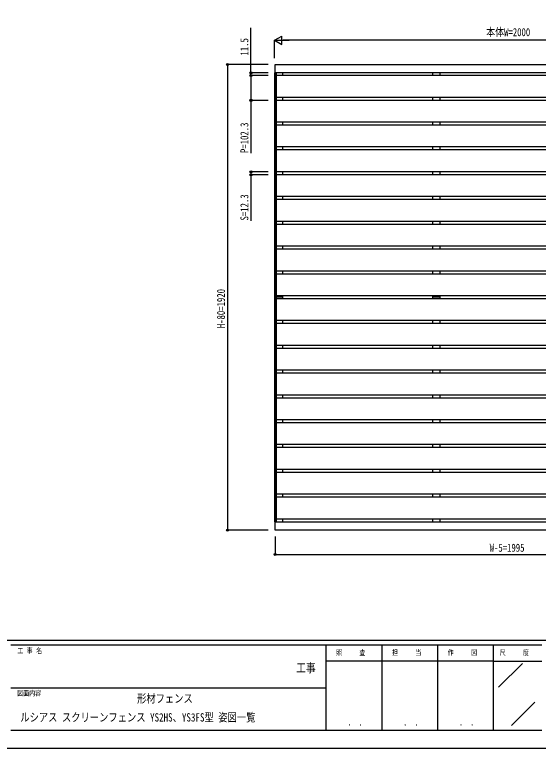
# Model space of a CAD drawing. Units: millimetres, scale not verified. Extents: x -4205 to 4205, y -2970 to 2970.
# Drawn here: x 11 to 2171, y -2970 to 55 of the extents above; entities that cross this region are included whole.
import ezdxf
from ezdxf.enums import TextEntityAlignment as Align

# ---------------------------------------------------------------- set-up
doc = ezdxf.new("R2010")
doc.units = ezdxf.units.MM
doc.header["$LTSCALE"] = 16
for name, color, linetype in [('0-1_USER1', 3, 'Continuous'), ('0-2_YKK_A1', 4, 'Continuous'), ('0-3_YKK_D', 6, 'Continuous'), ('0-4_YKK_ZWAK', 7, 'Continuous')]:
    doc.layers.add(name, color=color, linetype=linetype)
doc.styles.add('ＭＳ ゴシック', font='')
doc.styles.get('ＭＳ ゴシック').set_extended_font_data('MS Gothic')

msp = doc.modelspace()

# ---------------------------------------------------------------- linework, layer by layer
at = {"layer": '0-2_YKK_A1'}
for p, q in [((1082.61, -184.68), (1082.61, -2035.68)), ((1082.61, -184.68), (1084.61, -184.68)), ((1084.61, -184.68), (1089.61, -184.68)), ((1084.61, -184.68), (1084.61, -2035.68)), ((1087.61, -184.18), (1087.61, -184.68)), ((3076.61, -195.68), (1089.61, -195.68)), ((1117.61, -195.63), (1117.61, -184.18)), ((1735.61, -195.63), (1735.61, -184.18)), ((1765.61, -195.63), (1765.61, -184.18)), ((3076.61, -285.68), (1089.61, -285.68)), ((3076.61, -297.98), (1089.61, -297.98)), ((1117.61, -297.98), (1117.61, -285.68)), ((1735.61, -297.98), (1735.61, -285.68)), ((1765.61, -297.98), (1765.61, -285.68)), ((3076.61, -387.98), (1089.61, -387.98)), ((1117.61, -400.28), (1117.61, -387.98)), ((1735.61, -400.28), (1735.61, -387.98)), ((1765.61, -400.28), (1765.61, -387.98)), ((3076.61, -400.28), (1089.61, -400.28)), ((3076.61, -490.28), (1089.61, -490.28)), ((3076.61, -502.58), (1089.61, -502.58)), ((1117.61, -502.58), (1117.61, -490.28)), ((1735.61, -502.58), (1735.61, -490.28)), ((1765.61, -502.58), (1765.61, -490.28)), ((3076.61, -592.58), (1089.61, -592.58)), ((3076.61, -604.88), (1089.61, -604.88)), ((1117.61, -604.88), (1117.61, -592.58)), ((1735.61, -604.88), (1735.61, -592.58)), ((1765.61, -604.88), (1765.61, -592.58)), ((3076.61, -694.88), (1089.61, -694.88)), ((1117.61, -707.18), (1117.61, -694.88)), ((1735.61, -707.18), (1735.61, -694.88)), ((1765.61, -707.18), (1765.61, -694.88)), ((3076.61, -707.18), (1089.61, -707.18)), ((3076.61, -797.18), (1089.61, -797.18)), ((3076.61, -809.48), (1089.61, -809.48)), ((1117.61, -809.48), (1117.61, -797.18)), ((1735.61, -809.48), (1735.61, -797.18)), ((1765.61, -809.48), (1765.61, -797.18)), ((3076.61, -899.48), (1089.61, -899.48)), ((1117.61, -911.78), (1117.61, -899.48)), ((1735.61, -911.78), (1735.61, -899.48)), ((1765.61, -911.78), (1765.61, -899.48)), ((3076.61, -911.78), (1089.61, -911.78)), ((3076.61, -1001.78), (1089.61, -1001.78)), ((3076.61, -1014.08), (1089.61, -1014.08)), ((1117.61, -1014.08), (1117.61, -1001.78)), ((1735.61, -1014.08), (1735.61, -1001.78)), ((1765.61, -1014.08), (1765.61, -1001.78)), ((3076.61, -1104.08), (1089.61, -1104.08)), ((1117.61, -1110.18), (1089.61, -1110.18)), ((3076.61, -1116.28), (1089.61, -1116.28)), ((1117.61, -1116.38), (1117.61, -1104.08)), ((1735.61, -1116.38), (1735.61, -1104.08)), ((1765.61, -1110.18), (1735.61, -1110.18)), ((1765.61, -1116.38), (1765.61, -1104.08)), ((3076.61, -1206.28), (1089.61, -1206.28)), ((1117.61, -1218.68), (1117.61, -1206.38)), ((1735.61, -1218.68), (1735.61, -1206.38)), ((1765.61, -1218.68), (1765.61, -1206.38)), ((3076.61, -1218.58), (1089.61, -1218.58)), ((3076.61, -1308.58), (1089.61, -1308.58)), ((3076.61, -1320.88), (1089.61, -1320.88)), ((1117.61, -1320.98), (1117.61, -1308.68)), ((1735.61, -1320.98), (1735.61, -1308.68)), ((1765.61, -1320.98), (1765.61, -1308.68)), ((3076.61, -1410.88), (1089.61, -1410.88)), ((1117.61, -1423.28), (1117.61, -1410.98)), ((1735.61, -1423.28), (1735.61, -1410.98)), ((1765.61, -1423.28), (1765.61, -1410.98)), ((3076.61, -1423.18), (1089.61, -1423.18)), ((3076.61, -1513.18), (1089.61, -1513.18)), ((3076.61, -1525.48), (1089.61, -1525.48)), ((1117.61, -1525.58), (1117.61, -1513.28)), ((1735.61, -1525.58), (1735.61, -1513.28)), ((1765.61, -1525.58), (1765.61, -1513.28)), ((3076.61, -1615.48), (1089.61, -1615.48)), ((3076.61, -1627.78), (1089.61, -1627.78)), ((1117.61, -1627.88), (1117.61, -1615.58)), ((1735.61, -1627.88), (1735.61, -1615.58)), ((1765.61, -1627.88), (1765.61, -1615.58)), ((3076.61, -1717.78), (1089.61, -1717.78)), ((1117.61, -1730.18), (1117.61, -1717.88)), ((1735.61, -1730.18), (1735.61, -1717.88)), ((1765.61, -1730.18), (1765.61, -1717.88)), ((3076.61, -1730.08), (1089.61, -1730.08)), ((3076.61, -1820.08), (1089.61, -1820.08)), ((3076.61, -1832.38), (1089.61, -1832.38)), ((1117.61, -1832.48), (1117.61, -1820.18)), ((1735.61, -1832.48), (1735.61, -1820.18)), ((1765.61, -1832.48), (1765.61, -1820.18)), ((3076.61, -1922.38), (1089.61, -1922.38)), ((3076.61, -1934.68), (1089.61, -1934.68)), ((1117.61, -1934.78), (1117.61, -1922.48)), ((1735.61, -1934.78), (1735.61, -1922.48)), ((1765.61, -1934.78), (1765.61, -1922.48)), ((3076.61, -2024.68), (1089.61, -2024.68)), ((1117.61, -2036.18), (1117.61, -2024.73)), ((1735.61, -2036.18), (1735.61, -2024.73)), ((1765.61, -2036.18), (1765.61, -2024.73)), ((1087.61, -2035.68), (1087.61, -2036.18))]:
    msp.add_line(p, q, dxfattribs=at)
for points in [[(1085.61, -150.18), (3080.61, -150.18), (3080.61, -184.18), (1085.61, -184.18)], [(1085.61, -2036.18), (3080.61, -2036.18), (3080.61, -2070.18), (1085.61, -2070.18)]]:
    msp.add_lwpolyline(points, close=True, dxfattribs=at)
msp.add_lwpolyline([(1089.61, -184.68), (1089.61, -2035.68), (1082.61, -2035.68)], dxfattribs=at)
at = {"layer": '0-3_YKK_D'}
for p, q in [((1083.11, -50.18), (1113.42, -32.68)), ((1083.11, -124.18), (1083.11, -49.18)), ((1083.11, -50.18), (1113.42, -67.68)), ((1083.11, -50.18), (1143.74, -50.18)), ((1113.42, -67.68), (1113.42, -32.68)), ((3048.11, -50.18), (1118.11, -50.18)), ((1056.61, -150.18), (888.11, -150.18)), ((889.11, -150.18), (889.11, -2070.18)), ((1056.61, -184.18), (984.61, -184.18)), ((1056.61, -195.68), (984.61, -195.68)), ((1056.61, -195.68), (984.61, -195.68)), ((1056.61, -297.98), (984.61, -297.98)), ((1056.61, -592.58), (984.61, -592.58)), ((1056.61, -604.88), (984.61, -604.88)), ((1056.61, -2070.18), (888.11, -2070.18)), ((1085.61, -2096.18), (1085.61, -2171.18)), ((1085.61, -2170.18), (3080.61, -2170.18))]:
    msp.add_line(p, q, dxfattribs=at)
for points in [[(985.61, -195.68), (985.61, -184.18), (985.61, 0.62)], [(985.61, -195.68), (985.61, -297.98), (985.61, -516.18)], [(985.61, -592.58), (985.61, -604.88), (985.61, -794.28)]]:
    msp.add_lwpolyline(points, dxfattribs=at)
for centre in [(889.11, -150.18), (985.61, -184.18), (985.61, -195.68), (985.61, -195.68), (985.61, -297.98), (985.61, -592.58), (985.61, -604.88), (889.11, -2070.18), (1085.61, -2170.18)]:
    msp.add_circle(centre, 4.25, dxfattribs=at)
at = {"layer": '0-4_YKK_ZWAK'}
for p, q in [((3895.02, -2525), (-3904.98, -2525)), ((1295.02, -2545), (-4.98, -2545)), ((1525.02, -2545), (1525.02, -2895)), ((1755.02, -2545), (1755.02, -2895)), ((1985.02, -2545), (1985.02, -2895)), ((2185.02, -2545), (1985.02, -2545)), ((1985.02, -2610), (1295.02, -2610)), ((1985.02, -2610), (2185.02, -2610)), ((2007.1, -2718.29), (2105.04, -2620.36)), ((-4.98, -2720), (1295.02, -2720)), ((2060.67, -2875.99), (2156.89, -2779.77)), ((-4.98, -2895), (1295.02, -2895)), ((1295.02, -2895), (1985.02, -2895)), ((1985.02, -2895), (2185.02, -2895))]:
    msp.add_line(p, q, dxfattribs=at)
msp.add_lwpolyline([(-4205, -2970), (4205, -2970), (4205, 2970), (-4205, 2970)], close=True, dxfattribs=at)
msp.add_lwpolyline([(1985.02, -2545), (1295.02, -2545), (1295.02, -2895)], dxfattribs=at)

# ---------------------------------------------------------------- texts
at = {"layer": '0-1_USER1', "style": 'ＭＳ ゴシック', "width": 0.8}
for s, p in [('形材フェンス', (515.6, -2791.94)), (' ルシアス スクリーンフェンス YS2HS、YS3FS型 姿図一覧', (15.33, -2869.72))]:
    msp.add_text(s, height=34.21, dxfattribs=at).set_placement(p, align=Align.BOTTOM_LEFT)
at = {"layer": '0-3_YKK_D', "style": 'ＭＳ ゴシック', "width": 0.8}
for s, p in [('本体W=2000', (1955.91, -43.18)), ('W-5=1995', (1970.31, -2169.18))]:
    msp.add_text(s, height=32.99, dxfattribs=at).set_placement(p, align=Align.BOTTOM_LEFT)
for s, p in [('11.5', (984.61, -113.18)), ('P=102.3', (984.61, -515.18)), ('S=12.3', (984.61, -793.28)), ('H-80=1920', (888.11, -1237.38))]:
    msp.add_text(s, height=32.99, rotation=90, dxfattribs=at).set_placement(p, align=Align.BOTTOM_LEFT)
at = {"layer": '0-4_YKK_ZWAK', "style": 'ＭＳ ゴシック', "width": 0.8}
for s, height, p in [('工 事 名', 21.99, (21.27, -2585)), ('照     査', 21.99, (1336.42, -2592.5)), ('担     当', 21.99, (1567.22, -2592.5)), ('作     図', 21.99, (1797.22, -2592.5)), ('尺     度', 21.99, (2011.42, -2592.5)), ('工事', 36.66, (1172.33, -2667.47)), ('図面内容', 21.99, (21.27, -2760)), ('． ．', 25.92, (1385, -2884.35)), ('． ．', 25.92, (1615, -2884.35)), ('． ．', 25.92, (1845, -2884.35))]:
    msp.add_text(s, height=height, dxfattribs=at).set_placement(p, align=Align.BOTTOM_LEFT)

doc.saveas('drawing.dxf')
